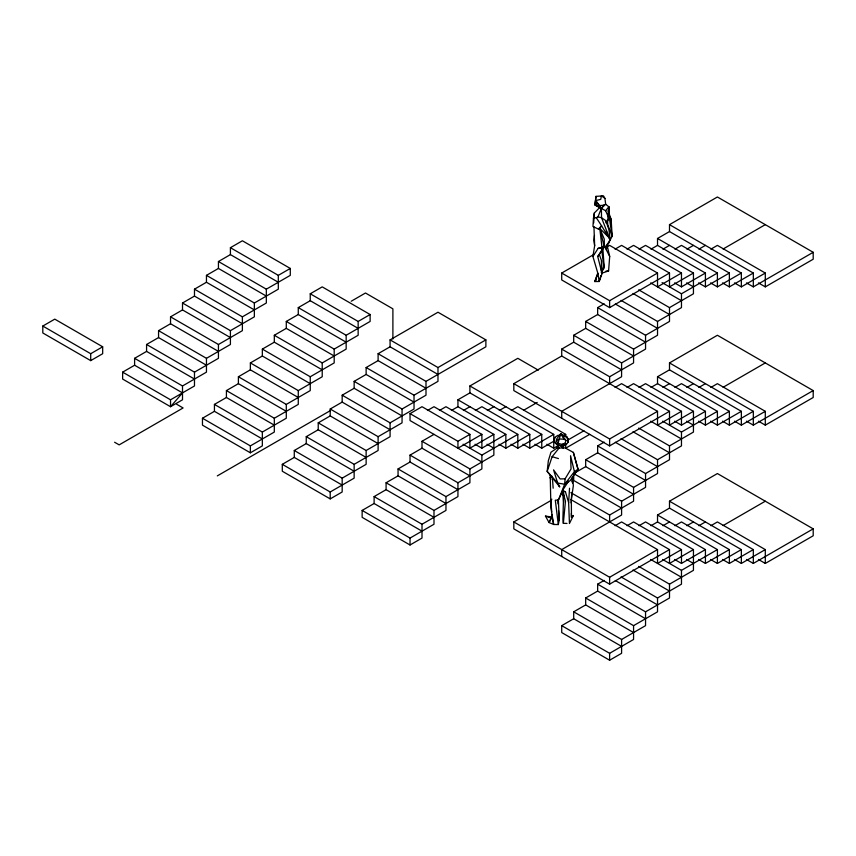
<?xml version="1.0" encoding="UTF-8"?>
<svg xmlns="http://www.w3.org/2000/svg" width="856" height="856" viewBox="0 0 856 856"><rect width="100%" height="100%" fill="white"/><g stroke="black" fill="none" stroke-linecap="round" stroke-linejoin="round"><path stroke-width="1.28" d="M194.483 379.058L146.579 351.399L146.579 344.487L194.483 372.146L194.483 385.97L170.537 399.795L170.537 406.718L122.633 379.058L122.633 372.146L134.606 365.234L182.51 392.883L182.51 399.795L170.537 406.718L182.51 392.883L182.51 385.97L206.457 372.146L206.457 358.322L158.563 330.662L158.563 337.574L206.457 365.234M567.004 523.433L563.344 523.326L562.895 519.399L563.655 492.97M602.806 247.32L604.208 267.896L601.458 272.39M572.504 483.009L572.814 476.375M601.34 270.624L601.522 260.641L599.35 254.639L604.015 246.774L604.411 247.491L608.434 243.425L612.147 236.235L611.152 219.414L608.102 210.726M567.999 442.392L568.095 438.946L566.683 436.699L563.291 435.158L557.545 435.533L554.87 437.405L554.142 439.246L554.399 442.038L558.176 445.537L563.943 445.687L566.469 444.264L567.999 442.392L567.678 438.518L566.683 436.699L562.082 435.265M593.454 218.173L592.973 226.53L598.419 229.076L599.788 228.381L601.554 225.749L596.268 217.691L593.454 218.173L594.342 212.984L599.746 207.473M571.894 481.8L572.129 477.809M571.369 513.429L571.466 517.366L573.37 515.505L569.443 523.508L568.63 502.547L569.54 488.22M568.213 481.125L564.66 484.229L570.214 480.612L578.035 469.259L573.36 452.407L565.078 447.902L557.01 448.105L550.975 452.225L548.354 460.689L547.166 471.41L557.684 483.073L564.66 484.229L574.419 471.656L570.556 455.734L571.048 468.938L565.11 478.814L564.66 484.229L558.39 500.086L559.236 519.924L558.305 524.557L553.682 524.482L550.922 507.918L550.205 474.962M571.113 502.954L571.851 492.318M596.001 196.377L594.899 204.948L605.641 210.747L607.899 215.99L607.953 220.762L609.247 216.664L608.841 206.81L605.663 204.199L604.946 198.442L603.512 195.842L596.001 196.377L594.899 204.948L601.383 208.34L601.543 217.745L610.21 240.055L608.926 229.622L605.77 220.613L601.543 217.745L597.98 216.889L596.268 217.691M610.756 224.454L611.152 219.414L609.932 217.199M601.896 273.15L608.584 270.945L609.697 256.425L607.407 246.582L607.878 243.125M563.344 523.326L565.452 501.22L562.52 490.435L568.438 481.361M607.899 215.99L608.841 206.81L605.641 210.747M594.492 235.496L593.861 240.311L594.642 245.768L592.919 256.5L597.948 273.631L599.168 281.506L594.792 281.56L597.734 273.107M594.342 212.984L593.679 222.988M563.58 445.612L563.216 448.095L560.616 445.634M554.87 437.405L554.228 440.99L556.871 444.339L561.269 445.815L566.469 444.264M609.697 256.425L606.337 249.824L607.535 243.543M556.336 440.872L556.807 438.764L560.819 433.628L565.987 440.423L565.324 442.606L563.965 443.654L561.461 444.307L558.048 443.28L556.336 440.872L559.214 439L564.029 439.203L565.987 440.423M557.01 448.105L557.78 444.97M558.048 443.28L560.819 433.628L564.029 439.203M600.923 275.557L599.168 281.506L602.057 273.62L601.522 260.641M558.219 445.163L558.989 448.18L552.12 456.697L547.166 471.41L559.663 486.797L557.684 483.073L553.554 469.869L560.124 478.943L565.11 478.814M551.788 499.134L550.932 501.434L551.724 511.845M608.434 243.425L610.328 238.482M597.98 216.889L601.383 208.34L603.598 205.226L605.663 204.199L601.383 208.34L595.69 200.604L600.773 199.362L601.404 195.778L604.946 198.442M597.948 273.631L594.792 281.56L596.418 279.762M551.842 516.029L549.071 522.556L553.682 524.482L551.842 516.029L552.12 517.045L545.443 516.115L549.071 522.556L551.51 518.148M601.297 272.336L603.919 266.398L601.597 249.31M568.63 502.547L565.431 491.804L562.585 491.13L558.39 500.086L555.309 500.193L558.305 524.557M592.919 256.5L598.13 248.347L602.838 247.095M602.057 273.62L597.723 256.468L604.015 246.774M608.841 206.81L608.734 211.4M597.723 256.468L599.35 254.639M598.419 229.076L601.554 225.749L610.21 240.055L609.13 236.481M574.419 471.656L578.035 469.259L573.36 452.407M42.8 326.05L54.773 319.138L102.677 346.798L102.677 353.71L90.704 360.622L42.8 332.963L42.8 326.05L90.704 353.71L102.677 346.798M278.307 282.266L230.414 254.607L230.414 247.694L242.387 240.782L290.291 268.442L290.291 275.354L266.334 289.178L218.441 261.519L218.441 268.442L266.334 296.09M218.441 261.519L230.414 254.607M254.36 309.915L206.457 282.266L206.457 275.354L218.441 268.442M242.387 323.75L194.483 296.09L194.483 289.178L206.457 282.266M230.414 337.574L182.51 309.925L182.51 303.003L194.483 296.09M218.441 351.399L170.537 323.75L170.537 316.838L182.51 309.925M158.563 330.662L170.537 323.75M146.579 344.487L158.563 337.574M134.606 365.234L134.606 358.322L146.579 351.399M230.414 247.694L278.307 275.354L290.291 268.442M206.457 275.354L254.36 303.003L278.307 289.178L278.307 275.354M194.483 289.178L242.387 316.838L266.334 303.003L266.334 289.178M182.51 303.003L230.414 330.662L254.36 316.838L254.36 303.003M170.537 316.838L218.441 344.487L242.387 330.662L242.387 316.838M358.15 328.362L310.247 300.702L310.247 293.79L322.22 286.878L370.124 314.526L370.124 321.439L346.166 335.274L298.273 307.614L298.273 314.526L346.166 342.186M206.457 358.322L230.414 344.487L230.414 330.662M298.273 307.614L310.247 300.702M194.483 372.146L218.441 358.322L218.441 344.487M334.193 356.01L286.289 328.362L286.289 321.439L298.273 314.526M322.22 369.835L274.316 342.186L274.316 335.274L286.289 328.362M310.247 383.67L262.343 356.01L262.343 349.098L274.316 342.186M351.228 301.237L365.48 293.009L392.893 308.834L392.893 339.051M298.273 397.494L250.369 369.835L250.369 362.923L262.343 356.01M286.289 411.319L238.396 383.67L238.396 376.758L250.369 369.835M274.316 425.154L226.423 397.494L226.423 390.582L238.396 383.67M262.343 438.978L214.439 411.319L214.439 404.406L226.423 397.494M310.247 293.79L358.15 321.439L370.124 314.526M214.439 404.406L262.343 432.066L262.343 445.89L250.369 452.803L202.465 425.154L202.465 418.242L214.439 411.319M286.289 321.439L334.193 349.098L358.15 335.274L358.15 321.439M274.316 335.274L322.22 362.923L346.166 349.098L346.166 335.274M262.343 349.098L310.247 376.758L334.193 362.923L334.193 349.098M250.369 362.923L298.273 390.582L322.22 376.758L322.22 362.923M437.983 374.447L390.079 346.798L390.079 339.875L437.983 312.226L485.876 339.875L485.876 346.798L425.999 381.359L378.106 353.71L378.106 360.622L425.999 388.271M238.396 376.758L286.289 404.406L310.247 390.582L310.247 376.758M378.106 353.71L390.079 346.798M226.423 390.582L274.316 418.242L298.273 404.406L298.273 390.582M414.026 402.106L366.133 374.447L366.133 367.534L378.106 360.622M262.343 432.066L286.289 418.242L286.289 404.406M402.053 415.93L354.149 388.282L354.149 381.359L366.133 374.447M202.465 418.242L250.369 445.89L274.316 432.066L274.316 418.242M390.079 429.755L342.175 402.106L342.175 395.194L354.149 388.282M638.704 289.831L669.499 307.614L693.446 293.779L693.446 273.043L669.499 286.867L669.499 273.043L609.622 307.614L561.718 279.955L561.718 273.043L593.657 254.607M607.343 246.699L609.622 245.383L657.526 273.043L657.526 286.867L681.472 273.043L681.472 286.867L674.635 282.919M378.106 443.59L330.202 415.93L330.202 409.018L342.175 402.106M217.306 475.893L330.512 410.527M615.068 249.16L621.595 245.383L669.499 273.043M366.133 457.414L318.229 429.755L318.229 422.843L330.202 415.93M627.041 249.16L633.568 245.383L681.472 273.043M698.582 282.919L705.419 286.867L705.419 273.043L657.526 245.383L657.526 238.471L669.499 231.559L669.499 224.647L717.403 196.987L813.2 252.306L813.2 259.218L765.296 286.867L758.459 282.919M354.149 471.239L306.255 443.59L306.255 436.678L318.229 429.755M639.015 249.16L645.552 245.383L693.446 273.043M342.175 485.074L294.282 457.414L294.282 450.502L306.255 443.59M390.079 339.875L437.983 367.534L485.876 339.875M650.988 249.16L657.526 245.383M294.282 450.502L342.175 478.151L342.175 491.986L330.202 498.898L282.298 471.239L282.298 464.327L294.282 457.414M662.961 249.16L669.499 245.383M366.133 367.534L414.026 395.194L437.983 381.359L437.983 367.534M674.945 249.16L681.472 245.383L729.376 273.043L729.376 286.867L722.528 282.919M354.149 381.359L402.053 409.018L425.999 395.194L425.999 381.359M686.919 249.16L693.446 245.383M342.175 395.194L390.079 422.843L414.026 409.018L414.026 395.194M481.885 462.026L410.035 420.542L410.035 413.63L422.008 406.707L469.912 434.367L469.912 448.191L493.859 434.367L493.859 455.114L469.912 468.938L422.008 441.279L422.008 448.191L469.912 475.85M645.552 342.186L597.649 314.526L597.649 307.614L604.176 303.837M561.718 273.043L609.622 300.691L657.526 273.043M698.892 249.16L705.419 245.383M330.202 409.018L378.106 436.678L402.053 422.843L402.053 409.018M427.454 410.484L433.992 406.707L481.885 434.367L481.885 448.191L475.048 444.243M451.401 410.484L457.939 406.707L457.939 399.795L469.912 392.883L469.912 385.97L517.816 358.311L538.338 370.166M633.568 356.01L585.675 328.351L585.675 321.439L597.649 314.526M710.865 249.16L717.403 245.383L765.296 273.043L765.296 286.867M318.229 422.843L366.133 450.502L390.079 436.678L390.079 422.843M439.428 410.484L445.965 406.707L493.859 434.367M621.595 369.835L573.702 342.186L573.702 335.263L585.675 328.351M723.106 249.01L765.296 224.647M306.255 436.678L354.149 464.327L378.106 450.502L378.106 436.678M674.635 421.195L681.472 425.143L681.472 411.319L657.526 425.143L657.526 411.319L561.718 356.01L561.718 349.098L573.702 342.186M342.175 478.151L366.133 464.327L366.133 450.502M463.385 410.484L469.912 406.707M638.704 428.107L669.499 445.89L693.446 432.066L693.446 411.319L669.499 425.143L669.499 411.319L609.622 445.89L513.825 390.582L513.825 383.659L561.718 356.01M681.472 286.867L705.419 273.043M282.298 464.327L330.202 491.986L354.149 478.151L354.149 464.327M422.008 441.279L433.992 434.367M475.358 410.484L481.885 406.707L529.789 434.367L529.789 448.191L522.941 444.243M621.028 300.37L657.526 321.439L681.472 307.614L681.472 293.779L717.403 273.043L657.526 238.471M457.939 489.675L410.035 462.026L410.035 455.114L422.008 448.191M487.332 410.484L493.859 406.718M705.419 286.867L729.376 273.043M445.965 503.51L398.061 475.85L398.061 468.938L410.035 462.026M499.305 410.484L505.843 406.718M710.555 282.919L717.403 286.867L741.35 273.043L741.35 286.867L734.502 282.919M433.992 517.334L386.088 489.675L386.088 482.763L398.061 475.85M410.035 413.63L457.939 441.279L469.912 434.367M511.278 410.484L517.816 406.718L565.709 434.367L565.709 436.667M597.649 307.614L645.552 335.263L669.499 321.439L669.499 307.614M729.376 286.867L753.323 273.043L753.323 286.867L746.486 282.919M422.008 531.159L374.115 503.51L374.115 496.598L386.088 489.675M481.885 434.367L457.939 448.191L457.939 441.279M523.519 410.334L537.204 402.438M585.675 321.439L633.568 349.098L657.526 335.263L657.526 321.439M741.35 286.867L765.296 273.043M374.115 496.598L422.008 524.246L422.008 538.071L410.035 544.994L362.142 517.334L362.142 510.422L374.115 503.51M573.702 335.263L621.595 362.923L645.552 349.098L645.552 335.263M753.323 286.867L813.2 252.306M481.885 448.191L505.843 434.367L505.843 448.191L498.995 444.243M561.718 349.098L609.622 376.747L633.568 362.923L633.568 349.098M410.035 455.114L457.939 482.763L481.885 468.938L481.885 455.114L517.816 434.367L457.939 399.795M505.843 448.191L529.789 434.367M615.068 387.436L621.595 383.659L669.499 411.319M510.968 444.243L517.816 448.191L541.762 434.367L541.762 448.191L534.925 444.243M627.041 387.436L633.568 383.659L681.472 411.319M650.988 387.436L657.526 383.659L657.526 376.747L669.499 369.835L669.499 362.923L717.403 335.263L813.2 390.582L813.2 397.494L765.296 425.143L758.459 421.195M398.061 468.938L445.965 496.598L469.912 482.763L469.912 468.938M529.789 448.191L553.736 434.367L553.736 448.191L558.091 445.676M639.015 387.436L645.552 383.659L693.446 411.319M386.088 482.763L433.992 510.422L457.939 496.598L457.939 482.763M541.762 448.191L553.736 441.279M562.446 436.25L565.709 434.367M422.008 524.246L445.965 510.422L445.965 496.598M567.999 439.963L583.963 430.75M662.961 387.436L669.499 383.659M362.142 510.422L410.035 538.071L433.992 524.246L433.992 510.422M589.666 434.367L565.709 448.191L565.709 443.59M674.945 387.436L681.472 383.659L729.376 411.319L729.376 425.143L722.528 421.195M686.919 387.436L693.446 383.659M645.552 480.462L597.649 452.803L597.649 445.89L604.176 442.113M513.825 383.659L609.622 438.978L657.526 411.319M698.892 387.436L705.419 383.659M633.568 494.286L585.675 466.627L585.675 459.715L597.649 452.803M710.865 387.436L717.403 383.67L765.296 411.319L765.296 425.143M574.783 472.919L585.675 466.627M723.106 387.286L765.296 362.923M638.704 566.383L669.499 584.167L693.446 570.342L693.446 549.595L669.499 563.419L669.499 549.595L609.622 584.167L513.825 528.858L513.825 521.946L551.457 500.214M681.472 425.143L705.419 411.319L705.419 425.143L698.582 421.195M621.028 438.647L657.526 459.715L681.472 445.89L681.472 432.066L717.403 411.319L657.526 376.747M705.419 425.143L729.376 411.319M710.555 421.195L717.403 425.143L741.35 411.319L741.35 425.143L734.502 421.195M597.649 445.89L645.552 473.539L669.499 459.715L669.499 445.89M729.376 425.143L753.323 411.319L753.323 425.143L746.486 421.195M585.675 459.715L633.568 487.374L657.526 473.539L657.526 459.715M741.35 425.143L765.296 411.319M573.702 473.55L621.595 501.199L645.552 487.374L645.552 473.539M753.323 425.143L813.2 390.582M570.845 492.639L609.622 515.023L633.568 501.199L633.568 487.374M615.068 525.712L621.595 521.946L669.499 549.595M627.041 525.712L633.568 521.946L681.472 549.595L681.472 563.419L674.635 559.471M650.988 525.712L657.526 521.946L657.526 515.034L669.499 508.111L669.499 501.199L717.403 473.55L813.2 528.858L813.2 535.77L765.296 563.43L758.459 559.471M639.015 525.712L645.552 521.946L693.446 549.595M662.961 525.712L669.499 521.946M674.945 525.712L681.472 521.946L729.376 549.595L729.376 563.43L722.528 559.471M686.919 525.712L693.446 521.946M645.552 618.738L597.649 591.079L597.649 584.167L604.176 580.4M513.825 521.946L609.622 577.254L657.526 549.595L657.526 563.419L681.472 549.595M698.892 525.712L705.419 521.946M633.568 632.563L585.675 604.903L585.675 597.991L597.649 591.079M710.865 525.712L717.403 521.946L765.296 549.595L765.296 563.43M621.595 646.387L573.702 618.738L573.702 611.826L585.675 604.903M723.106 525.563L765.296 501.199M573.702 611.826L621.595 639.475L621.595 653.31L609.622 660.222L561.718 632.563L561.718 625.65L573.702 618.738M681.472 563.419L705.419 549.595L705.419 563.43L698.582 559.471M621.028 576.923L657.526 597.991L681.472 584.167L681.472 570.342L717.403 549.595L657.526 515.034M705.419 563.43L729.376 549.595M710.555 559.471L717.403 563.43L741.35 549.595L741.35 563.43L734.502 559.471M597.649 584.167L645.552 611.826L669.499 597.991L669.499 584.167M729.376 563.43L753.323 549.595L753.323 563.43L746.486 559.471M585.675 597.991L633.568 625.65L657.526 611.826L657.526 597.991M741.35 563.43L765.296 549.595M621.595 639.475L645.552 625.65L645.552 611.826M753.323 563.43L813.2 528.858M561.718 625.65L609.622 653.31L633.568 639.475L633.568 625.65M598.13 248.347L604.411 247.491L604.24 239.049L599.788 228.381L607.418 236.074L606.326 230.81M561.761 444.596L563.762 444.382M599.307 205.59L603.598 205.226M557.545 435.533L559.813 435.404M606.069 271.052L608.584 270.945M563.098 435.511L565.153 435.982L568.095 438.946M552.12 456.697L558.444 458.57M545.443 516.115L549.991 517.634M562.52 490.435L565.431 491.804M669.499 224.647L753.323 273.043M669.499 231.559L741.35 273.043M686.608 282.919L693.446 286.867M662.084 282.587L681.472 293.779M650.678 282.919L681.472 300.702M633.001 293.458L669.499 314.526M615.325 303.987L657.526 328.351M669.499 362.923L753.323 411.319M669.499 369.835L741.35 411.319M657.526 383.659L705.419 411.319M686.608 421.195L693.446 425.143M662.651 421.195L681.472 432.066M650.678 421.195L681.472 438.978M633.001 431.734L669.499 452.803M615.325 442.263L657.526 466.627M469.912 385.97L553.736 434.367M669.499 501.199L753.323 549.595M469.912 392.883L541.762 434.367M669.499 508.111L741.35 549.595M546.898 444.243L553.736 448.191M457.939 406.707L505.843 434.367M657.526 521.946L705.419 549.595M621.595 508.111L573.702 480.462L573.702 474.695M487.021 444.243L493.859 448.191M686.608 559.471L693.446 563.43M564.008 495.603L561.718 494.286L561.718 491.986M570.845 499.551L657.526 549.595M463.075 444.243L481.885 455.114M662.651 559.471L681.472 570.342M650.678 559.471L681.472 577.254M633.001 570.01L669.499 591.079M615.325 580.55L657.526 604.903M134.606 358.322L182.51 385.97M122.633 372.146L170.537 399.795M176.689 404.267L183.098 407.959L119.166 444.874L114.608 442.242M558.176 445.537L554.399 442.038L554.142 439.246M601.383 208.34L595.69 200.604L596.964 206.275M558.401 484.603L559.663 486.797M550.023 477.627L550.89 479.317M604.828 246.464L606.337 249.824M608.969 215.445L612.147 236.235L607.749 224.582L607.482 219.553M604.411 247.491L599.788 228.381L602.046 247.94M605.77 220.613L606.155 223.084M608.99 214.032L609.247 216.664M562.585 491.13L563.644 502.237M572.782 479.018L573.338 485.705L571.348 499.53L571.466 517.366M551.927 514.445L552.12 517.045M557.759 499.936L558.048 503.927M558.54 510.593L559.236 519.924M552.28 476.3L553.169 488.22M593.957 226.765L594.642 245.768M717.403 273.043L717.403 286.867M717.403 411.319L717.403 425.143M717.403 549.595L717.403 563.43M621.595 362.923L621.595 376.747L561.718 411.319L561.718 418.231M621.595 501.199L621.595 515.023L561.718 549.595L561.718 556.507M609.622 300.691L609.622 307.614M609.622 376.747L609.622 383.659M609.622 438.978L609.622 445.89M609.622 515.023L609.622 521.946M609.622 577.254L609.622 584.167M609.622 653.31L609.622 660.222M517.816 434.367L517.816 448.191M410.035 538.071L410.035 544.994M330.202 491.986L330.202 498.898M250.369 445.89L250.369 452.803M90.704 353.71L90.704 360.622"/></g></svg>
